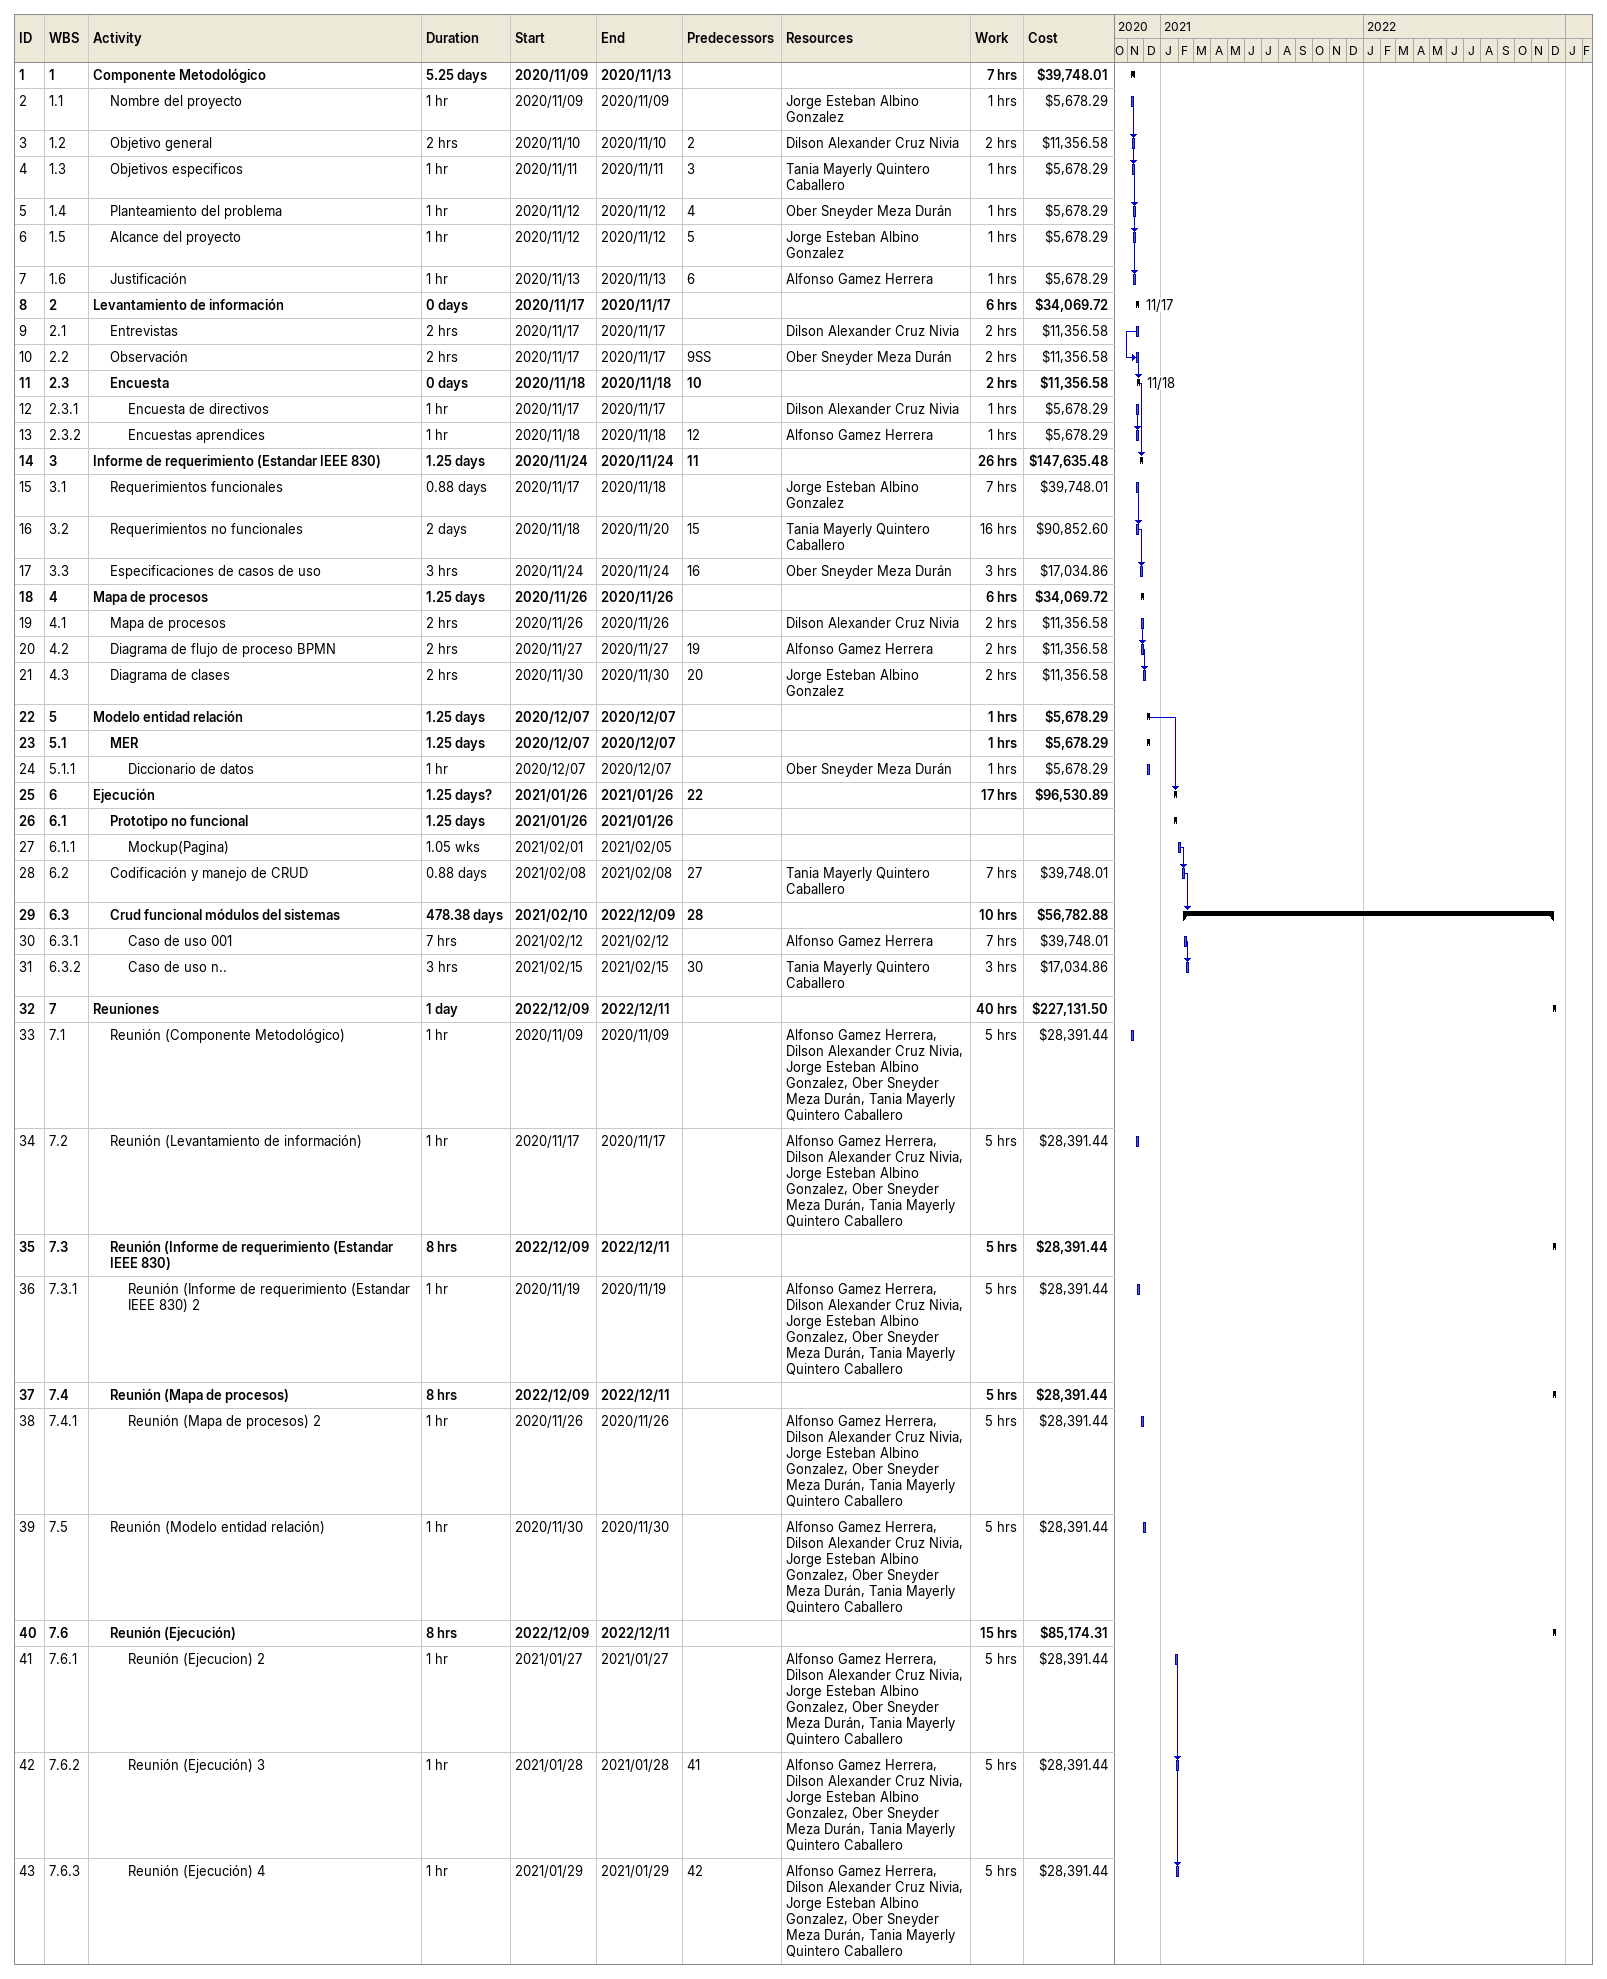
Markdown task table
| ID | WBS | Task | Duration | Start | Finish | Predecessors | Resources | Work (h) | Cost ($) |
|---|---|---|---|---|---|---|---|---|---|
| 1 | 1 | **Componente Metodológico** | 5.25d | 2020-11-09 | 2020-11-13 |  |  | 7 | 39748.01 |
| 2 | 1.1 | Nombre del proyecto | 1h | 2020-11-09 | 2020-11-09 |  | Jorge Esteban Albino Gonzalez | 1 | 5678.29 |
| 3 | 1.2 | Objetivo general | 2h | 2020-11-10 | 2020-11-10 | 2 | Dilson Alexander Cruz Nivia | 2 | 11356.58 |
| 4 | 1.3 | Objetivos especificos | 1h | 2020-11-11 | 2020-11-11 | 3 | Tania Mayerly Quintero Caballero | 1 | 5678.29 |
| 5 | 1.4 | Planteamiento del problema | 1h | 2020-11-12 | 2020-11-12 | 4 | Ober Sneyder Meza Durán | 1 | 5678.29 |
| 6 | 1.5 | Alcance del proyecto | 1h | 2020-11-12 | 2020-11-12 | 5 | Jorge Esteban Albino Gonzalez | 1 | 5678.29 |
| 7 | 1.6 | Justificación | 1h | 2020-11-13 | 2020-11-13 | 6 | Alfonso Gamez Herrera | 1 | 5678.29 |
| 8 | 2 | **Levantamiento de información** | 0d | 2020-11-17 | 2020-11-17 |  |  | 6 | 34069.72 |
| 9 | 2.1 | Entrevistas | 2h | 2020-11-17 | 2020-11-17 |  | Dilson Alexander Cruz Nivia | 2 | 11356.58 |
| 10 | 2.2 | Observación | 2h | 2020-11-17 | 2020-11-17 | 9SS | Ober Sneyder Meza Durán | 2 | 11356.58 |
| 11 | 2.3 | **Encuesta** | 0d | 2020-11-18 | 2020-11-18 | 10 |  | 2 | 11356.58 |
| 12 | 2.3.1 | Encuesta de directivos | 1h | 2020-11-17 | 2020-11-17 |  | Dilson Alexander Cruz Nivia | 1 | 5678.29 |
| 13 | 2.3.2 | Encuestas aprendices | 1h | 2020-11-18 | 2020-11-18 | 12 | Alfonso Gamez Herrera | 1 | 5678.29 |
| 14 | 3 | **Informe de requerimiento (Estandar IEEE 830)** | 1.25d | 2020-11-24 | 2020-11-24 | 11 |  | 26 | 147635.48 |
| 15 | 3.1 | Requerimientos funcionales | 0.88d | 2020-11-17 | 2020-11-18 |  | Jorge Esteban Albino Gonzalez | 7 | 39748.01 |
| 16 | 3.2 | Requerimientos no funcionales | 2d | 2020-11-18 | 2020-11-20 | 15 | Tania Mayerly Quintero Caballero | 16 | 90852.60 |
| 17 | 3.3 | Especificaciones de casos de uso | 3h | 2020-11-24 | 2020-11-24 | 16 | Ober Sneyder Meza Durán | 3 | 17034.86 |
| 18 | 4 | **Mapa de procesos** | 1.25d | 2020-11-26 | 2020-11-26 |  |  | 6 | 34069.72 |
| 19 | 4.1 | Mapa de procesos | 2h | 2020-11-26 | 2020-11-26 |  | Dilson Alexander Cruz Nivia | 2 | 11356.58 |
| 20 | 4.2 | Diagrama de flujo de proceso BPMN | 2h | 2020-11-27 | 2020-11-27 | 19 | Alfonso Gamez Herrera | 2 | 11356.58 |
| 21 | 4.3 | Diagrama de clases | 2h | 2020-11-30 | 2020-11-30 | 20 | Jorge Esteban Albino Gonzalez | 2 | 11356.58 |
| 22 | 5 | **Modelo entidad relación** | 1.25d | 2020-12-07 | 2020-12-07 |  |  | 1 | 5678.29 |
| 23 | 5.1 | **MER** | 1.25d | 2020-12-07 | 2020-12-07 |  |  | 1 | 5678.29 |
| 24 | 5.1.1 | Diccionario de datos | 1h | 2020-12-07 | 2020-12-07 |  | Ober Sneyder Meza Durán | 1 | 5678.29 |
| 25 | 6 | **Ejecución** | 1.25d? | 2021-01-26 | 2021-01-26 | 22 |  | 17 | 96530.89 |
| 26 | 6.1 | **Prototipo no funcional** | 1.25d | 2021-01-26 | 2021-01-26 |  |  |  |  |
| 27 | 6.1.1 | Mockup(Pagina) | 1.05w | 2021-02-01 | 2021-02-05 |  |  |  |  |
| 28 | 6.2 | Codificación y manejo de CRUD | 0.88d | 2021-02-08 | 2021-02-08 | 27 | Tania Mayerly Quintero Caballero | 7 | 39748.01 |
| 29 | 6.3 | **Crud funcional módulos del sistemas** | 478.38d | 2021-02-10 | 2022-12-09 | 28 |  | 10 | 56782.88 |
| 30 | 6.3.1 | Caso de uso 001 | 7h | 2021-02-12 | 2021-02-12 |  | Alfonso Gamez Herrera | 7 | 39748.01 |
| 31 | 6.3.2 | Caso de uso n.. | 3h | 2021-02-15 | 2021-02-15 | 30 | Tania Mayerly Quintero Caballero | 3 | 17034.86 |
| 32 | 7 | **Reuniones** | 1d | 2022-12-09 | 2022-12-11 |  |  | 40 | 227131.50 |
| 33 | 7.1 | Reunión (Componente Metodológico) | 1h | 2020-11-09 | 2020-11-09 |  | Alfonso Gamez Herrera, Dilson Alexander Cruz Nivia, Jorge Esteban Albino Gonzalez, Ober Sneyder Meza Durán, Tania Mayerly Quintero Caballero | 5 | 28391.44 |
| 34 | 7.2 | Reunión (Levantamiento de información) | 1h | 2020-11-17 | 2020-11-17 |  | Alfonso Gamez Herrera, Dilson Alexander Cruz Nivia, Jorge Esteban Albino Gonzalez, Ober Sneyder Meza Durán, Tania Mayerly Quintero Caballero | 5 | 28391.44 |
| 35 | 7.3 | **Reunión (Informe de requerimiento (Estandar IEEE 830)** | 8h | 2022-12-09 | 2022-12-11 |  |  | 5 | 28391.44 |
| 36 | 7.3.1 | Reunión (Informe de requerimiento (Estandar IEEE 830) 2 | 1h | 2020-11-19 | 2020-11-19 |  | Alfonso Gamez Herrera, Dilson Alexander Cruz Nivia, Jorge Esteban Albino Gonzalez, Ober Sneyder Meza Durán, Tania Mayerly Quintero Caballero | 5 | 28391.44 |
| 37 | 7.4 | **Reunión (Mapa de procesos)** | 8h | 2022-12-09 | 2022-12-11 |  |  | 5 | 28391.44 |
| 38 | 7.4.1 | Reunión (Mapa de procesos) 2 | 1h | 2020-11-26 | 2020-11-26 |  | Alfonso Gamez Herrera, Dilson Alexander Cruz Nivia, Jorge Esteban Albino Gonzalez, Ober Sneyder Meza Durán, Tania Mayerly Quintero Caballero | 5 | 28391.44 |
| 39 | 7.5 | Reunión (Modelo entidad relación) | 1h | 2020-11-30 | 2020-11-30 |  | Alfonso Gamez Herrera, Dilson Alexander Cruz Nivia, Jorge Esteban Albino Gonzalez, Ober Sneyder Meza Durán, Tania Mayerly Quintero Caballero | 5 | 28391.44 |
| 40 | 7.6 | **Reunión (Ejecución)** | 8h | 2022-12-09 | 2022-12-11 |  |  | 15 | 85174.31 |
| 41 | 7.6.1 | Reunión (Ejecucion) 2 | 1h | 2021-01-27 | 2021-01-27 |  | Alfonso Gamez Herrera, Dilson Alexander Cruz Nivia, Jorge Esteban Albino Gonzalez, Ober Sneyder Meza Durán, Tania Mayerly Quintero Caballero | 5 | 28391.44 |
| 42 | 7.6.2 | Reunión (Ejecución) 3 | 1h | 2021-01-28 | 2021-01-28 | 41 | Alfonso Gamez Herrera, Dilson Alexander Cruz Nivia, Jorge Esteban Albino Gonzalez, Ober Sneyder Meza Durán, Tania Mayerly Quintero Caballero | 5 | 28391.44 |
| 43 | 7.6.3 | Reunión (Ejecución) 4 | 1h | 2021-01-29 | 2021-01-29 | 42 | Alfonso Gamez Herrera, Dilson Alexander Cruz Nivia, Jorge Esteban Albino Gonzalez, Ober Sneyder Meza Durán, Tania Mayerly Quintero Caballero | 5 | 28391.44 |
